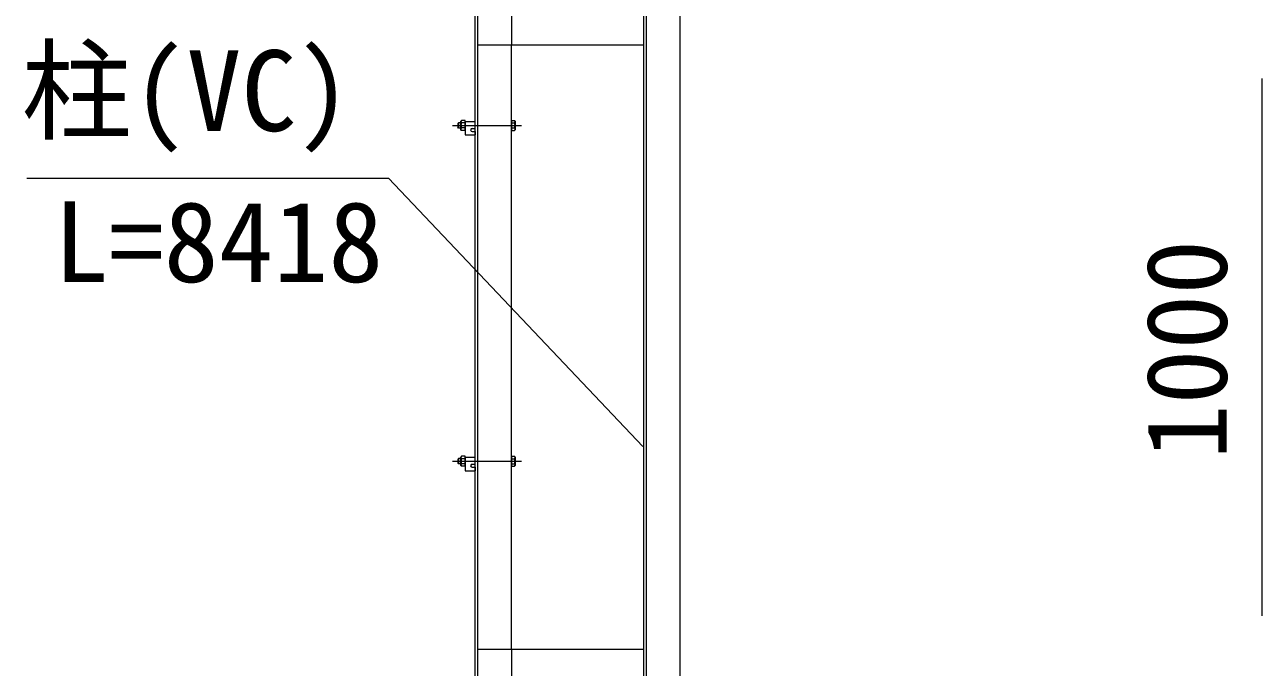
# Model space of a CAD drawing. Units: millimetres, scale not verified. Extents: x -10500 to 10500, y -7425 to 7425.
# Drawn here: x -2079 to -236, y -125 to 832 of the extents above; entities that cross this region are included whole.
import ezdxf
from ezdxf.enums import TextEntityAlignment as Align

# ---------------------------------------------------------------- set-up
doc = ezdxf.new("R2010")
doc.units = ezdxf.units.MM
doc.header["$LTSCALE"] = 50
doc.linetypes.add('DASHED', pattern=[7.5, 6, -1.5])
doc.linetypes.add('USER1', pattern=[50.8, 31.75, -6.35, 6.35, -6.35])
for name, color, linetype, lineweight in [('0-1_D-STR1', 1, 'Continuous', 18), ('0-2_D-STR-DIM', 7, 'Continuous', 9), ('0-6_D-STR3', 3, 'Continuous', 13), ('0-7_D-BMK', 2, 'USER1', 13), ('0-8_D-STR-TXT', 7, 'Continuous', 9)]:
    doc.layers.add(name, color=color, linetype=linetype, lineweight=lineweight)
doc.styles.add('ＭＳ ゴシック', font='')
doc.styles.get('ＭＳ ゴシック').set_extended_font_data('MS Gothic')

msp = doc.modelspace()

# ---------------------------------------------------------------- linework, layer by layer
at = {"layer": '0-1_D-STR1'}
for p, q in [((-1407.79, -4647.93), (-1407.79, 2225.4)), ((-1407.79, -4647.93), (-1407.79, 2225.4)), ((-1403.79, -4647.93), (-1403.79, 2225.07)), ((-1403.79, -4647.93), (-1403.79, 2225.07)), ((-1102.79, -4647.93), (-1102.79, 2000.44)), ((-1102.79, -4647.93), (-1102.79, 2000.44)), ((-1156.79, -4647.93), (-1156.79, 1978.07)), ((-1156.79, -4647.93), (-1156.79, 1978.07)), ((-1152.79, -4647.93), (-1152.79, 1979.73)), ((-1152.79, -4647.93), (-1152.79, 1979.73)), ((-1403.79, 802.07), (-1156.79, 802.07)), ((-1403.79, 802.07), (-1156.79, 802.07)), ((-1353.79, -97.93), (-1353.79, 802.07)), ((-1353.79, -97.93), (-1353.79, 802.07)), ((-1156.79, -97.93), (-1403.79, -97.93)), ((-1156.79, -97.93), (-1403.79, -97.93))]:
    msp.add_line(p, q, dxfattribs=at)
at = {"layer": '0-1_D-STR1', "linetype": 'DASHED'}
for p, q in [((-1353.79, 902.07), (-1353.79, 802.07)), ((-1353.79, 902.07), (-1353.79, 802.07)), ((-1353.79, -97.93), (-1353.79, -197.93)), ((-1353.79, -97.93), (-1353.79, -197.93))]:
    msp.add_line(p, q, dxfattribs=at)
at = {"layer": '0-2_D-STR-DIM'}
msp.add_line((-235.59, -47.93), (-235.59, 752.07), dxfattribs=at)
msp.add_line((-235.59, -47.93), (-235.59, 752.07), dxfattribs=at)
at = {"layer": '0-6_D-STR3'}
for p, q in [((-1432.59, 686.07), (-1433.79, 684.87)), ((-1432.59, 686.07), (-1433.79, 684.87)), ((-1433.79, 684.87), (-1433.79, 679.27)), ((-1433.79, 684.87), (-1433.79, 679.27)), ((-1432.59, 686.07), (-1432.59, 678.07)), ((-1429.29, 686.07), (-1432.59, 686.07)), ((-1432.59, 686.07), (-1432.59, 678.07)), ((-1429.29, 686.07), (-1432.59, 686.07)), ((-1428.57, 689.58), (-1429.29, 688.32)), ((-1428.57, 689.58), (-1429.29, 688.32)), ((-1429.29, 675.82), (-1429.29, 688.32)), ((-1429.29, 675.82), (-1429.29, 688.32)), ((-1422.79, 689.58), (-1428.57, 689.58)), ((-1422.79, 689.58), (-1428.57, 689.58)), ((-1422.79, 685.82), (-1428.57, 685.82)), ((-1422.79, 685.82), (-1428.57, 685.82)), ((-1422.79, 674.56), (-1422.79, 689.58)), ((-1422.79, 674.56), (-1422.79, 689.58)), ((-1422.79, 688.07), (-1407.79, 688.07)), ((-1422.79, 688.07), (-1422.79, 668.07)), ((-1422.79, 688.07), (-1407.79, 688.07)), ((-1422.79, 688.07), (-1422.79, 668.07)), ((-1353.79, 689.58), (-1349.19, 689.58)), ((-1353.79, 689.58), (-1353.79, 674.56)), ((-1353.79, 689.58), (-1349.19, 689.58)), ((-1353.79, 689.58), (-1353.79, 674.56)), ((-1353.79, 685.82), (-1349.19, 685.82)), ((-1353.79, 685.82), (-1349.19, 685.82)), ((-1348.49, 688.37), (-1349.19, 689.58)), ((-1348.49, 688.37), (-1349.19, 689.58)), ((-1348.49, 688.37), (-1348.49, 675.77)), ((-1348.49, 688.37), (-1348.49, 675.77)), ((-1432.59, 678.07), (-1433.79, 679.27)), ((-1432.59, 678.07), (-1433.79, 679.27)), ((-1429.29, 678.07), (-1432.59, 678.07)), ((-1429.29, 678.07), (-1432.59, 678.07)), ((-1428.57, 674.56), (-1429.29, 675.82)), ((-1428.57, 674.56), (-1429.29, 675.82)), ((-1422.79, 678.32), (-1428.57, 678.32)), ((-1422.79, 678.32), (-1428.57, 678.32)), ((-1422.79, 674.56), (-1428.57, 674.56)), ((-1422.79, 674.56), (-1428.57, 674.56)), ((-1422.79, 668.07), (-1407.79, 668.07)), ((-1422.79, 668.07), (-1407.79, 668.07)), ((-1412.54, 677.57), (-1407.79, 677.57)), ((-1412.54, 677.57), (-1407.79, 677.57)), ((-1412.54, 673.07), (-1407.79, 673.07)), ((-1412.54, 673.07), (-1407.79, 673.07)), ((-1407.79, 673.07), (-1407.79, 668.07)), ((-1407.79, 673.07), (-1407.79, 668.07)), ((-1353.79, 678.32), (-1349.19, 678.32)), ((-1353.79, 678.32), (-1349.19, 678.32)), ((-1353.79, 674.56), (-1349.19, 674.56)), ((-1353.79, 674.56), (-1349.19, 674.56)), ((-1348.49, 675.77), (-1349.19, 674.56)), ((-1348.49, 675.77), (-1349.19, 674.56)), ((-1432.59, 186.07), (-1433.79, 184.87)), ((-1432.59, 186.07), (-1433.79, 184.87)), ((-1433.79, 184.87), (-1433.79, 179.27)), ((-1433.79, 184.87), (-1433.79, 179.27)), ((-1432.59, 186.07), (-1432.59, 178.07)), ((-1429.29, 186.07), (-1432.59, 186.07)), ((-1432.59, 186.07), (-1432.59, 178.07)), ((-1429.29, 186.07), (-1432.59, 186.07)), ((-1428.57, 189.58), (-1429.29, 188.32)), ((-1428.57, 189.58), (-1429.29, 188.32)), ((-1429.29, 175.82), (-1429.29, 188.32)), ((-1429.29, 175.82), (-1429.29, 188.32)), ((-1422.79, 189.58), (-1428.57, 189.58)), ((-1422.79, 189.58), (-1428.57, 189.58)), ((-1422.79, 185.82), (-1428.57, 185.82)), ((-1422.79, 185.82), (-1428.57, 185.82)), ((-1422.79, 174.56), (-1422.79, 189.58)), ((-1422.79, 174.56), (-1422.79, 189.58)), ((-1422.79, 188.07), (-1407.79, 188.07)), ((-1422.79, 188.07), (-1422.79, 168.07)), ((-1422.79, 188.07), (-1407.79, 188.07)), ((-1422.79, 188.07), (-1422.79, 168.07)), ((-1353.79, 189.58), (-1349.19, 189.58)), ((-1353.79, 189.58), (-1353.79, 174.56)), ((-1353.79, 189.58), (-1349.19, 189.58)), ((-1353.79, 189.58), (-1353.79, 174.56)), ((-1353.79, 185.82), (-1349.19, 185.82)), ((-1353.79, 185.82), (-1349.19, 185.82)), ((-1348.49, 188.37), (-1349.19, 189.58)), ((-1348.49, 188.37), (-1349.19, 189.58)), ((-1348.49, 188.37), (-1348.49, 175.77)), ((-1348.49, 188.37), (-1348.49, 175.77)), ((-1432.59, 178.07), (-1433.79, 179.27)), ((-1432.59, 178.07), (-1433.79, 179.27)), ((-1429.29, 178.07), (-1432.59, 178.07)), ((-1429.29, 178.07), (-1432.59, 178.07)), ((-1428.57, 174.56), (-1429.29, 175.82)), ((-1428.57, 174.56), (-1429.29, 175.82)), ((-1422.79, 178.32), (-1428.57, 178.32)), ((-1422.79, 178.32), (-1428.57, 178.32)), ((-1422.79, 174.56), (-1428.57, 174.56)), ((-1422.79, 174.56), (-1428.57, 174.56)), ((-1422.79, 168.07), (-1407.79, 168.07)), ((-1422.79, 168.07), (-1407.79, 168.07)), ((-1412.54, 177.57), (-1407.79, 177.57)), ((-1412.54, 177.57), (-1407.79, 177.57)), ((-1412.54, 173.07), (-1407.79, 173.07)), ((-1412.54, 173.07), (-1407.79, 173.07)), ((-1407.79, 173.07), (-1407.79, 168.07)), ((-1407.79, 173.07), (-1407.79, 168.07)), ((-1353.79, 178.32), (-1349.19, 178.32)), ((-1353.79, 178.32), (-1349.19, 178.32)), ((-1353.79, 174.56), (-1349.19, 174.56)), ((-1353.79, 174.56), (-1349.19, 174.56)), ((-1348.49, 175.77), (-1349.19, 174.56)), ((-1348.49, 175.77), (-1349.19, 174.56))]:
    msp.add_line(p, q, dxfattribs=at)
for centre, radius, start, end in [((-1425.83, 687.7), 3.32, 145.61586, 214.38414), ((-1425.83, 687.7), 3.32, 145.61586, 214.38414), ((-1416.73, 682.07), 12.42, 162.4121, 197.5879), ((-1416.73, 682.07), 12.42, 162.4121, 197.5879), ((-1351.93, 687.7), 3.32, 325.61585, 34.38415), ((-1351.93, 687.7), 3.32, 325.61585, 34.38415), ((-1361.03, 682.07), 12.42, 342.4121, 17.5879), ((-1361.03, 682.07), 12.42, 342.4121, 17.5879), ((-1425.83, 676.44), 3.32, 145.61584, 214.38415), ((-1425.83, 676.44), 3.32, 145.61584, 214.38415), ((-1412.54, 675.32), 2.25, 90, 270), ((-1412.54, 675.32), 2.25, 90, 270), ((-1351.93, 676.44), 3.32, 325.61585, 34.38415), ((-1351.93, 676.44), 3.32, 325.61585, 34.38415), ((-1425.83, 187.7), 3.32, 145.61586, 214.38414), ((-1425.83, 187.7), 3.32, 145.61586, 214.38414), ((-1416.73, 182.07), 12.42, 162.4121, 197.5879), ((-1416.73, 182.07), 12.42, 162.4121, 197.5879), ((-1351.93, 187.7), 3.32, 325.61585, 34.38415), ((-1351.93, 187.7), 3.32, 325.61585, 34.38415), ((-1361.03, 182.07), 12.42, 342.4121, 17.5879), ((-1361.03, 182.07), 12.42, 342.4121, 17.5879), ((-1425.83, 176.44), 3.32, 145.61584, 214.38415), ((-1425.83, 176.44), 3.32, 145.61584, 214.38415), ((-1412.54, 175.32), 2.25, 90, 270), ((-1412.54, 175.32), 2.25, 90, 270), ((-1351.93, 176.44), 3.32, 325.61585, 34.38415), ((-1351.93, 176.44), 3.32, 325.61585, 34.38415)]:
    msp.add_arc(centre, radius, start, end, dxfattribs=at)
at = {"layer": '0-7_D-BMK'}
for p, q in [((-1441.79, 682.07), (-1338.79, 682.07)), ((-1441.79, 682.07), (-1338.79, 682.07)), ((-1441.79, 182.07), (-1338.79, 182.07)), ((-1441.79, 182.07), (-1338.79, 182.07))]:
    msp.add_line(p, q, dxfattribs=at)
at = {"layer": '0-8_D-STR-TXT'}
msp.add_lwpolyline([(-2076.08, 603.77), (-1536.97, 603.77), (-1158.17, 203.88)], dxfattribs=at)

# ---------------------------------------------------------------- texts
at = {"layer": '0-2_D-STR-DIM', "style": 'ＭＳ ゴシック'}
msp.add_text('1000', height=120.2, rotation=90, dxfattribs=at).set_placement((-252.46, 184.82), align=Align.BOTTOM_LEFT)
msp.add_text('1000', height=120.2, rotation=90, dxfattribs=at).set_placement((-252.46, 184.82), align=Align.BOTTOM_LEFT)
at = {"layer": '0-8_D-STR-TXT', "style": 'ＭＳ ゴシック'}
for s, p in [('柱(VC) \u3000\u3000', (-2083.69, 637.77)), ('L=8418', (-2035.46, 412.75))]:
    msp.add_text(s, height=120.2, dxfattribs=at).set_placement(p, align=Align.BOTTOM_LEFT)

doc.saveas('drawing.dxf')
